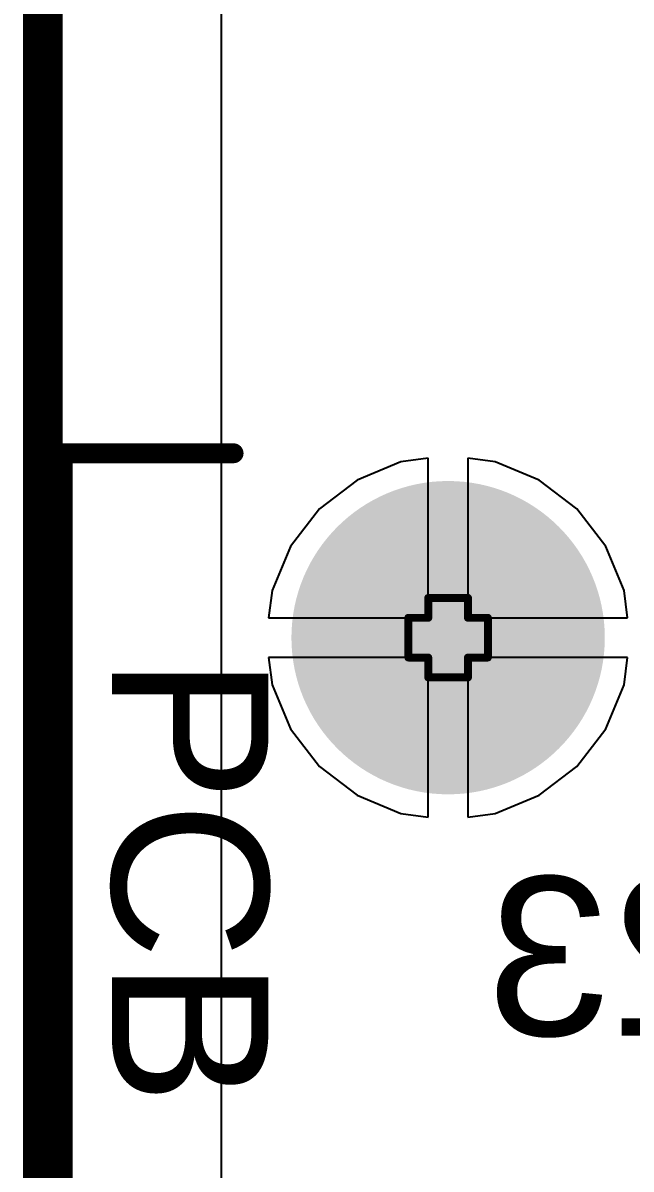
# Model space of a CAD drawing. Header units: inches. Extents: x -8 to 210, y -39 to 109.
# Drawn here: x -0.13 to 3.76, y 44.13 to 51.46 of the extents above; entities that cross this region are included whole.
import ezdxf

# ---------------------------------------------------------------- set-up
doc = ezdxf.new("R2010")
doc.units = ezdxf.units.IN
for name, color, linetype in [('Bottom Layer', 5, 'Continuous'), ('Bottom Overlay', 54, 'Continuous'), ('Bottom Solder', 6, 'Continuous'), ('Drill Drawing', 1, 'Continuous'), ('Multi-Layer', 9, 'Continuous'), ('Pad Holes', 156, 'Continuous'), ('Top Board_outline-Bottom 3D Body', 216, 'Continuous'), ('Top Layer', 1, 'Continuous'), ('Top Overlay', 2, 'Continuous'), ('Top Solder', 216, 'Continuous')]:
    doc.layers.add(name, color=color, linetype=linetype)
doc.styles.add('Arial', font='', dxfattribs={"height": 0.2})
doc.styles.get('Arial').set_extended_font_data('Arial')

# ---------------------------------------------------------------- blocks, each defined once
blk = doc.blocks.new('1825027_8_24')
at = {"layer": 'Bottom Layer'}
h = blk.add_hatch(color=5, dxfattribs=at)
edge = h.paths.add_edge_path()
edge.add_arc((-2.25, -1.245), 0.9, 0, 360)
at = {"layer": 'Bottom Solder'}
h = blk.add_hatch(color=6, dxfattribs=at)
edge = h.paths.add_edge_path()
edge.add_arc((-2.25, -1.245), 1.0016, 0, 360)
at = {"layer": 'Multi-Layer'}
h = blk.add_hatch(color=9, dxfattribs=at)
edge = h.paths.add_edge_path()
edge.add_arc((-2.25, -1.245), 0.9, 0, 360)
at = {"layer": 'Pad Holes'}
h = blk.add_hatch(color=7, dxfattribs=at)
edge = h.paths.add_edge_path()
edge.add_arc((-2.25, -1.245), 0.55, 0, 360)
at = {"layer": 'Top Layer'}
h = blk.add_hatch(color=1, dxfattribs=at)
edge = h.paths.add_edge_path()
edge.add_arc((-2.25, -1.245), 0.9, 0, 360)
at = {"layer": 'Top Solder'}
h = blk.add_hatch(color=216, dxfattribs=at)
edge = h.paths.add_edge_path()
edge.add_arc((-2.25, -1.245), 1.0016, 0, 360)
at = {"layer": 'Top Overlay'}
for points in [[(-3.429, -3.7084, 0.127, 0.127, 0), (-3.429, -2.6162, 0.127, 0.127, 0)], [(3.429, -3.7084, 0.127, 0.127, 0), (-3.429, -3.7084, 0.127, 0.127, 0)]]:
    blk.add_lwpolyline(points, format="xyseb", dxfattribs=at)
for points in [[(-3.4607, -2.6162, 0.0635, 0.0635, 1), (-3.3973, -2.6162, 0.0635, 0.0635, 1)], [(-3.4607, -3.7084, 0.0635, 0.0635, 1), (-3.3973, -3.7084, 0.0635, 0.0635, 1)], [(-3.4607, -3.7084, 0.0635, 0.0635, 1), (-3.3973, -3.7084, 0.0635, 0.0635, 1)]]:
    blk.add_lwpolyline(points, format="xyseb", close=True, dxfattribs=at)
at = {"layer": 'Top Overlay', "style": 'Arial'}
blk.add_text('PCB Edge', height=1, dxfattribs=at).set_placement((-2.1336, -3.3937))

msp = doc.modelspace()

# ---------------------------------------------------------------- linework, layer by layer
at = {"layer": 'Bottom Layer'}
for p, q in [((1.1426, 24.8412), (1.1426, 56.8448)), ((2.4638, 48.6748), (2.2895, 48.6519)), ((2.4638, 47.6546), (2.4638, 48.6748)), ((2.8921, 48.6519), (2.7178, 48.6748)), ((2.7178, 48.6748), (2.7178, 47.6546)), ((2.2895, 48.6519), (2.0088, 48.5356)), ((3.1728, 48.5356), (2.8921, 48.6519)), ((2.0088, 48.5356), (1.7678, 48.3506)), ((3.4138, 48.3506), (3.1728, 48.5356)), ((1.7678, 48.3506), (1.5828, 48.1096)), ((3.5988, 48.1096), (3.4138, 48.3506)), ((1.5828, 48.1096), (1.4665, 47.8289)), ((3.7151, 47.8289), (3.5988, 48.1096)), ((1.4665, 47.8289), (1.4436, 47.6546)), ((3.738, 47.6546), (3.7151, 47.8289)), ((1.4436, 47.6546), (2.4638, 47.6546)), ((2.7178, 47.6546), (3.738, 47.6546)), ((2.4638, 47.4006), (1.4436, 47.4006)), ((1.4436, 47.4006), (1.4665, 47.2263)), ((2.4638, 46.3804), (2.4638, 47.4006)), ((3.738, 47.4006), (2.7178, 47.4006)), ((2.7178, 47.4006), (2.7178, 46.3804)), ((3.7151, 47.2263), (3.738, 47.4006)), ((1.4665, 47.2263), (1.5828, 46.9456)), ((3.5988, 46.9456), (3.7151, 47.2263)), ((1.5828, 46.9456), (1.7678, 46.7046)), ((3.4138, 46.7046), (3.5988, 46.9456)), ((1.7678, 46.7046), (2.0088, 46.5196)), ((3.1728, 46.5196), (3.4138, 46.7046)), ((2.0088, 46.5196), (2.2895, 46.4033)), ((2.8921, 46.4033), (3.1728, 46.5196)), ((2.2895, 46.4033), (2.4638, 46.3804)), ((2.7178, 46.3804), (2.8921, 46.4033))]:
    msp.add_line(p, q, dxfattribs=at)
at = {"layer": 'Drill Drawing'}
for points in [[(2.4638, 47.6546, 0.0508, 0.0508, 0), (2.4638, 47.7816, 0.0508, 0.0508, 0)], [(2.4638, 47.7816, 0.0508, 0.0508, 0), (2.7178, 47.7816, 0.0508, 0.0508, 0)], [(2.7178, 47.6546, 0.0508, 0.0508, 0), (2.7178, 47.7816, 0.0508, 0.0508, 0)], [(2.3368, 47.4006, 0.0508, 0.0508, 0), (2.3368, 47.6546, 0.0508, 0.0508, 0)], [(2.3368, 47.6546, 0.0508, 0.0508, 0), (2.4638, 47.6546, 0.0508, 0.0508, 0)], [(2.7178, 47.6546, 0.0508, 0.0508, 0), (2.8448, 47.6546, 0.0508, 0.0508, 0)], [(2.8448, 47.4006, 0.0508, 0.0508, 0), (2.8448, 47.6546, 0.0508, 0.0508, 0)], [(2.3368, 47.4006, 0.0508, 0.0508, 0), (2.4638, 47.4006, 0.0508, 0.0508, 0)], [(2.4638, 47.2736, 0.0508, 0.0508, 0), (2.4638, 47.4006, 0.0508, 0.0508, 0)], [(2.7178, 47.4006, 0.0508, 0.0508, 0), (2.8448, 47.4006, 0.0508, 0.0508, 0)], [(2.7178, 47.2736, 0.0508, 0.0508, 0), (2.7178, 47.4006, 0.0508, 0.0508, 0)], [(2.4638, 47.2736, 0.0508, 0.0508, 0), (2.7178, 47.2736, 0.0508, 0.0508, 0)]]:
    msp.add_lwpolyline(points, format="xyseb", dxfattribs=at)
for points in [[(2.4511, 47.7816, 0.0254, 0.0254, 1), (2.4765, 47.7816, 0.0254, 0.0254, 1)], [(2.4511, 47.7816, 0.0254, 0.0254, 1), (2.4765, 47.7816, 0.0254, 0.0254, 1)], [(2.7051, 47.7816, 0.0254, 0.0254, 1), (2.7305, 47.7816, 0.0254, 0.0254, 1)], [(2.7051, 47.7816, 0.0254, 0.0254, 1), (2.7305, 47.7816, 0.0254, 0.0254, 1)], [(2.3241, 47.6546, 0.0254, 0.0254, 1), (2.3495, 47.6546, 0.0254, 0.0254, 1)], [(2.3241, 47.6546, 0.0254, 0.0254, 1), (2.3495, 47.6546, 0.0254, 0.0254, 1)], [(2.4511, 47.6546, 0.0254, 0.0254, 1), (2.4765, 47.6546, 0.0254, 0.0254, 1)], [(2.4511, 47.6546, 0.0254, 0.0254, 1), (2.4765, 47.6546, 0.0254, 0.0254, 1)], [(2.7051, 47.6546, 0.0254, 0.0254, 1), (2.7305, 47.6546, 0.0254, 0.0254, 1)], [(2.7051, 47.6546, 0.0254, 0.0254, 1), (2.7305, 47.6546, 0.0254, 0.0254, 1)], [(2.8321, 47.6546, 0.0254, 0.0254, 1), (2.8575, 47.6546, 0.0254, 0.0254, 1)], [(2.8321, 47.6546, 0.0254, 0.0254, 1), (2.8575, 47.6546, 0.0254, 0.0254, 1)], [(2.3241, 47.4006, 0.0254, 0.0254, 1), (2.3495, 47.4006, 0.0254, 0.0254, 1)], [(2.3241, 47.4006, 0.0254, 0.0254, 1), (2.3495, 47.4006, 0.0254, 0.0254, 1)], [(2.4511, 47.4006, 0.0254, 0.0254, 1), (2.4765, 47.4006, 0.0254, 0.0254, 1)], [(2.4511, 47.4006, 0.0254, 0.0254, 1), (2.4765, 47.4006, 0.0254, 0.0254, 1)], [(2.7051, 47.4006, 0.0254, 0.0254, 1), (2.7305, 47.4006, 0.0254, 0.0254, 1)], [(2.7051, 47.4006, 0.0254, 0.0254, 1), (2.7305, 47.4006, 0.0254, 0.0254, 1)], [(2.8321, 47.4006, 0.0254, 0.0254, 1), (2.8575, 47.4006, 0.0254, 0.0254, 1)], [(2.8321, 47.4006, 0.0254, 0.0254, 1), (2.8575, 47.4006, 0.0254, 0.0254, 1)], [(2.4511, 47.2736, 0.0254, 0.0254, 1), (2.4765, 47.2736, 0.0254, 0.0254, 1)], [(2.4511, 47.2736, 0.0254, 0.0254, 1), (2.4765, 47.2736, 0.0254, 0.0254, 1)], [(2.7051, 47.2736, 0.0254, 0.0254, 1), (2.7305, 47.2736, 0.0254, 0.0254, 1)], [(2.7051, 47.2736, 0.0254, 0.0254, 1), (2.7305, 47.2736, 0.0254, 0.0254, 1)]]:
    msp.add_lwpolyline(points, format="xyseb", close=True, dxfattribs=at)
at = {"layer": 'Top Board_outline-Bottom 3D Body'}
msp.add_lwpolyline([(0, 62.484, 0.254, 0.254, 0), (0, 0, 0.254, 0.254, 0)], format="xyseb", dxfattribs=at)
at = {"layer": 'Top Layer'}
for p, q in [((1.1426, 39.6362), (1.1426, 56.8448)), ((2.4638, 48.6748), (2.2895, 48.6519)), ((2.4638, 47.6546), (2.4638, 48.6748)), ((2.8921, 48.6519), (2.7178, 48.6748)), ((2.7178, 48.6748), (2.7178, 47.6546)), ((2.2895, 48.6519), (2.0088, 48.5356)), ((3.1728, 48.5356), (2.8921, 48.6519)), ((2.0088, 48.5356), (1.7678, 48.3506)), ((3.4138, 48.3506), (3.1728, 48.5356)), ((1.7678, 48.3506), (1.5828, 48.1096)), ((3.5988, 48.1096), (3.4138, 48.3506)), ((1.5828, 48.1096), (1.4665, 47.8289)), ((3.7151, 47.8289), (3.5988, 48.1096)), ((1.4665, 47.8289), (1.4436, 47.6546)), ((3.738, 47.6546), (3.7151, 47.8289)), ((1.4436, 47.6546), (2.4638, 47.6546)), ((2.7178, 47.6546), (3.738, 47.6546)), ((2.4638, 47.4006), (1.4436, 47.4006)), ((1.4436, 47.4006), (1.4665, 47.2263)), ((2.4638, 46.3804), (2.4638, 47.4006)), ((3.738, 47.4006), (2.7178, 47.4006)), ((2.7178, 47.4006), (2.7178, 46.3804)), ((3.7151, 47.2263), (3.738, 47.4006)), ((1.4665, 47.2263), (1.5828, 46.9456)), ((3.5988, 46.9456), (3.7151, 47.2263)), ((1.5828, 46.9456), (1.7678, 46.7046)), ((3.4138, 46.7046), (3.5988, 46.9456)), ((1.7678, 46.7046), (2.0088, 46.5196)), ((3.1728, 46.5196), (3.4138, 46.7046)), ((2.0088, 46.5196), (2.2895, 46.4033)), ((2.8921, 46.4033), (3.1728, 46.5196)), ((2.2895, 46.4033), (2.4638, 46.3804)), ((2.7178, 46.3804), (2.8921, 46.4033))]:
    msp.add_line(p, q, dxfattribs=at)

# ---------------------------------------------------------------- block references
at = {"rotation": 270}
msp.add_blockref('1825027_8_24', (3.8358, 45.2776), dxfattribs=at)

# ---------------------------------------------------------------- texts
at = {"layer": 'Bottom Overlay', "style": 'Arial', "text_generation_flag": 2}
msp.add_text('C23', height=1.016, dxfattribs=at).set_placement((5.4436, 44.9836))

doc.saveas('drawing.dxf')
